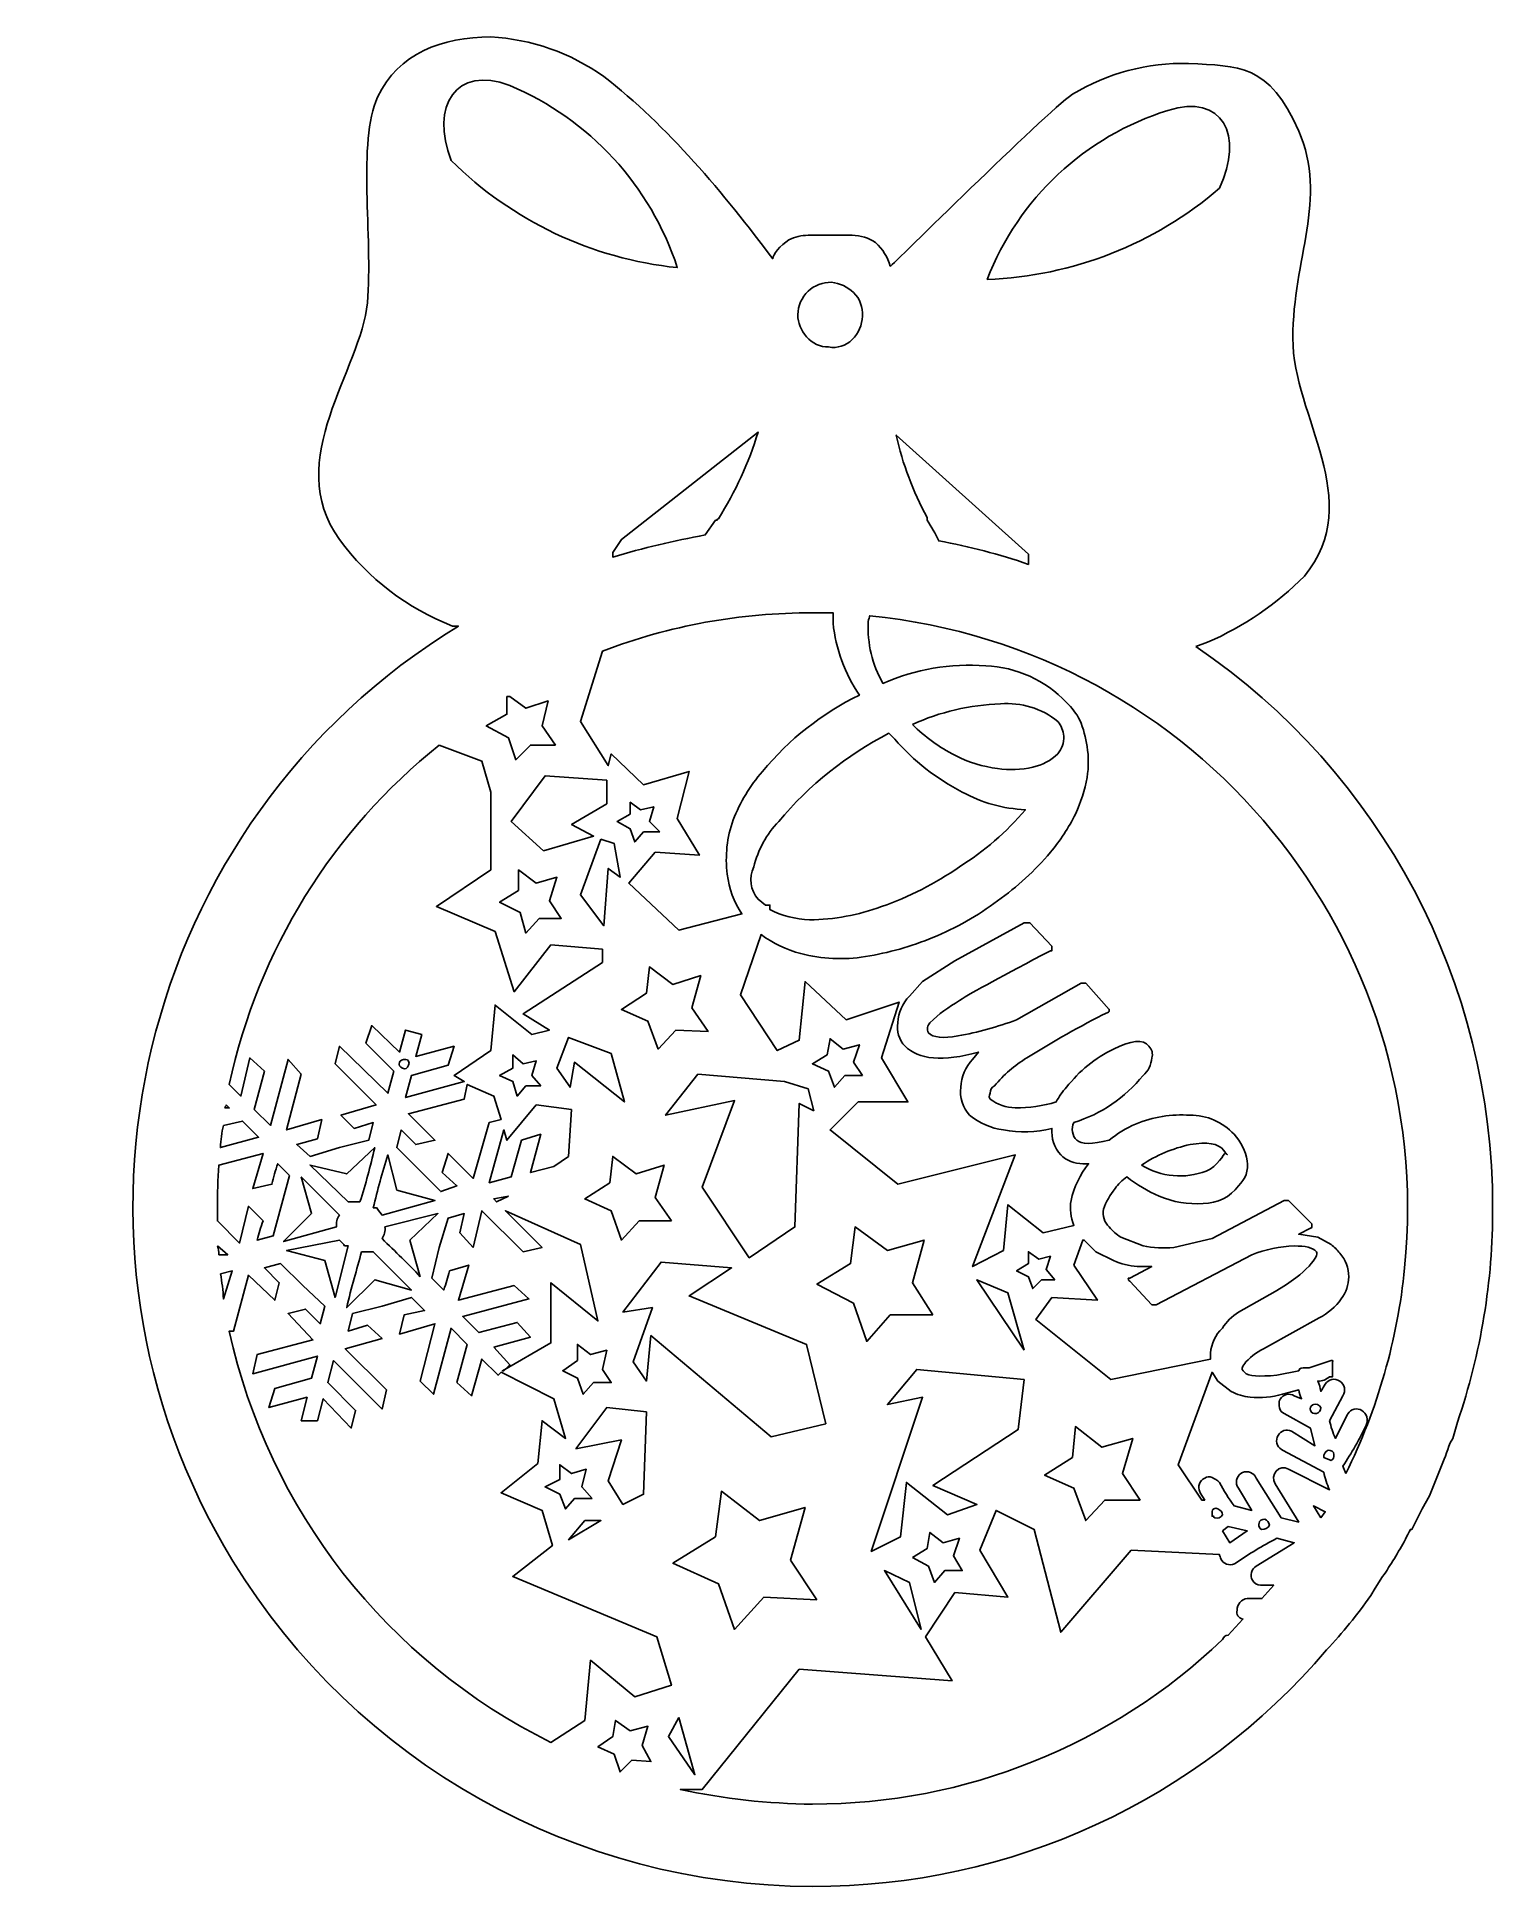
# Model space of a CAD drawing. Extents: x -6 to 93, y 0 to 126.
import ezdxf

# ---------------------------------------------------------------- set-up
doc = ezdxf.new("R2010")
doc.units = 0
doc.header["$MEASUREMENT"] = 0
doc.layers.add('LAYER_1', color=7, linetype='CONTINUOUS')

msp = doc.modelspace()

# ---------------------------------------------------------------- linework, layer by layer
at = {"layer": 'LAYER_1', "color": 178}
for points in [[(28.9, 77.9), (27.2, 77.9), (26.2, 76.9), (25.7, 78.4), (24.2, 79.2), (25.6, 80), (25.6, 81.2), (25.8, 81.2), (26.9, 80.4), (28.4, 80.9), (28, 79.2), (28.9, 77.9)], [(28.1, 70.7), (25.9, 72.7), (28.2, 75.8), (32.4, 75.5), (32.4, 73.9), (30, 72.5), (31.5, 71.7), (28.1, 70.7)], [(36, 72), (34.9, 72), (34.3, 71.3), (34, 72.2), (33.1, 72.7), (34, 73.2), (34, 74), (34.7, 73.5), (35.6, 73.7), (35.3, 72.7), (36, 72)], [(32, 71.5), (32.9, 71.2), (33.3, 68.9), (32.5, 69.5), (32.2, 65.6), (30.6, 67.7), (32, 71.5)], [(26.4, 68), (26.4, 69.4), (27.6, 68.5), (29, 68.9), (28.5, 67.3), (29.3, 66.1), (27.8, 66.1), (26.9, 65.1), (26.5, 66.5), (25.1, 67.2), (26.4, 68)], [(37.1, 58.5), (35.9, 57.2), (35.2, 59.1), (33.4, 59.9), (35.1, 61), (35.3, 62.8), (36.9, 61.6), (38.8, 62.2), (38.2, 60), (39.3, 58.4), (37.1, 58.5)], [(32.7, 56.9), (33.6, 53.6), (30.2, 56.3), (30.2, 56.3), (29.9, 54.6), (29, 55.9), (29.8, 58), (32.7, 56.9)], [(27.9, 54.7), (26.9, 54.7), (26.3, 54), (26, 55), (25.1, 55.4), (26, 55.9), (26, 56.8), (26.7, 56.2), (27.6, 56.4), (27.3, 55.4), (27.9, 54.7)], [(49.8, 55.4), (48.6, 55.4), (47.9, 54.6), (47.5, 55.7), (46.4, 56.2), (47.4, 56.8), (47.6, 57.9), (48.5, 57.2), (49.6, 57.5), (49.2, 56.3), (49.8, 55.4)], [(46.5, 53), (45.5, 53.5), (45.2, 45.1), (42.1, 43), (38.9, 47.8), (41.1, 53.7), (36.4, 52.7), (38.6, 55.5), (44.5, 55), (46.1, 54.5), (46.5, 53)], [(18.4, 51.7), (19.4, 50.7), (20.7, 51), (18.9, 52.8), (22.7, 53.8), (22.9, 54.8), (24.7, 54), (25.2, 52.4), (24.4, 52.2), (23.3, 48.4), (21.6, 50.1), (21.2, 48.8), (22.2, 47.9), (21.1, 47.5), (19.6, 49), (18.1, 50.5), (18.4, 51.7)], [(30, 53.1), (29.8, 49.9), (28.8, 49.2), (27.2, 48.8), (27.9, 51.4), (26.6, 51), (25.9, 48.5), (24.4, 48.1), (25.4, 51.7), (25.6, 51), (27.6, 53.4), (30, 53.1)], [(36.8, 45.5), (34.6, 45.5), (33.4, 44.2), (32.7, 46.2), (30.9, 47), (32.6, 48.1), (32.8, 49.9), (34.4, 48.7), (36.3, 49.3), (35.7, 47.1), (36.8, 45.5)], [(25.7, 47.2), (24.9, 46.8), (24.7, 47), (25.7, 47.2)], [(54.6, 39.1), (51.7, 39.1), (50.1, 37.3), (49.2, 39.9), (46.7, 41.2), (49, 42.6), (49.3, 45.1), (51.5, 43.5), (54, 44.2), (53.2, 41.3), (54.6, 39.1)], [(62.9, 41.5), (62, 41.5), (61.4, 40.9), (61.1, 41.7), (60.3, 42.1), (61.1, 42.6), (61.1, 43.4), (61.8, 42.9), (62.6, 43.1), (62.3, 42.2), (62.9, 41.5)], [(43.6, 30.8), (35.4, 37.7), (35.1, 34.6), (34.2, 35.9), (35.5, 39.6), (33.5, 39.3), (36.1, 42.7), (40.9, 42.3), (38, 40.4), (46, 37.1), (47.3, 31.7), (43.6, 30.8)], [(60.8, 36.7), (57.6, 41.5), (59.7, 40.6), (60.8, 36.7)], [(30.4, 36), (30.4, 37.1), (31.3, 36.4), (32.4, 36.7), (32.1, 35.4), (32.7, 34.5), (31.5, 34.5), (30.8, 33.7), (30.4, 34.8), (29.4, 35.3), (30.4, 36)], [(60.8, 34.7), (60.4, 31.3), (54.6, 27.5), (57.6, 26.2), (55.6, 25.5), (52.8, 27.7), (52.4, 24), (50.4, 23), (53.9, 33.5), (51.5, 33), (53.5, 35.4), (60.8, 34.7)], [(30.3, 30), (32.4, 32.8), (35.1, 32.5), (34.9, 26.9), (33.5, 26.2), (32.5, 27.8), (33.4, 30.6), (30.3, 30)], [(68.7, 26.5), (66.3, 26.5), (65, 25.1), (64.2, 27.3), (62.2, 28.2), (64.1, 29.4), (64.3, 31.5), (66.1, 30.1), (68.2, 30.7), (67.5, 28.3), (68.7, 26.5)], [(31.4, 26.6), (30.2, 26.6), (29.6, 25.9), (29.2, 26.9), (28.2, 27.4), (29.2, 27.9), (29.2, 28.9), (30, 28.3), (31, 28.6), (30.7, 27.4), (31.4, 26.6)], [(46.7, 19.7), (43.1, 19.9), (41.1, 17.7), (40, 20.8), (36.9, 22.2), (39.8, 24), (40.2, 27.1), (42.8, 25.1), (45.9, 26), (44.9, 22.4), (46.7, 19.7)], [(81, 25.3), (80.5, 26.1), (81.3, 25.7), (81, 25.3)], [(30.9, 25.1), (32, 25.1), (29.8, 23.8), (30.9, 25.1)], [(53.2, 22.6), (54.2, 23.2), (54.4, 24.3), (55.3, 23.6), (56.4, 23.9), (56, 22.7), (56.6, 21.7), (55.4, 21.7), (54.7, 20.9), (54.3, 22), (53.2, 22.6)], [(74.3, 24.4), (74.7, 24.7), (76, 24.4), (74.8, 23.6), (74.3, 24.4)], [(53.8, 17.7), (51.3, 21.7), (53, 20.9), (53.8, 17.7)], [(34.1, 8.8), (33.3, 8), (33.3, 8), (32.9, 9.2), (31.8, 9.7), (32.8, 10.4), (33, 11.5), (34, 10.8), (35.2, 11.1), (34.8, 9.8), (35.4, 8.7), (34.1, 8.8)], [(37.3, 11.7), (38.4, 7.8), (36.6, 10.4), (37.3, 11.7)]]:
    msp.add_lwpolyline(points, dxfattribs=at)
for points, knots in [([(72.5, 84.6), (72.5, 84.6), (73.3, 84.9), (73.3, 84.9), (73.3, 84.9), (73.3, 84.9), (73.3, 84.9), (75.76, 85.97), (78, 87.5), (79.9, 89.4), (84.1, 94.6), (79.1, 100.2), (79.1, 105.6), (79.1, 111), (81.5, 115.1), (79.5, 119.7), (77.5, 124.3), (75.4, 124.1), (72, 124.3), (69.22, 124.37), (66.48, 123.64), (64.1, 122.2), (62.1, 120.8), (51.8, 110.5), (51.7, 110.5), (51.52, 111.12), (51.18, 111.67), (50.7, 112.1), (50.23, 112.42), (49.67, 112.59), (49.1, 112.6), (49.1, 112.6), (46.1, 112.6), (46.1, 112.6), (45.65, 112.6), (45.21, 112.49), (44.8, 112.3), (44.2, 111.9), (43.7, 111.3), (43.7, 111), (40.4, 115.4), (36.5, 120.1), (32.2, 123.4), (29.94, 125.02), (27.27, 125.96), (24.5, 126.1), (21.2, 126.1), (18.2, 125), (16.8, 122), (15.4, 119), (16.5, 112.5), (16.1, 108), (15.7, 103.5), (10.3, 97.3), (14.2, 91.9), (16.15, 89.24), (18.82, 87.19), (21.9, 86), (21.9, 86), (22.3, 86), (22.3, 86), (0.48, 72.66), (-6.39, 44.16), (6.95, 22.35), (15.36, 8.61), (30.29, 0.22), (46.4, 0.2), (59.87, 0.16), (72.67, 6.05), (81.4, 16.3), (82.48, 17.46), (83.49, 18.7), (84.4, 20), (84.4, 20), (84.7, 20.5), (84.7, 20.5), (84.7, 20.5), (84.7, 20.5), (84.7, 20.5), (84.7, 20.5), (85.2, 21.3), (85.2, 21.3), (85.37, 21.48), (85.5, 21.68), (85.6, 21.9), (86.16, 22.73), (86.66, 23.6), (87.1, 24.5), (87.1, 24.5), (87.2, 24.5), (87.2, 24.5), (87.2, 24.5), (87.9, 25.9), (87.9, 25.9), (87.9, 25.9), (88.4, 26.8), (88.4, 26.8), (88.9, 28), (89.4, 29.2), (89.8, 30.4), (89.8, 30.4), (90, 30.7), (90, 30.7), (90, 30.7), (90.3, 31.8), (90.3, 31.8), (91.91, 36.5), (92.72, 41.43), (92.7, 46.4), (92.72, 61.7), (85.15, 76.01), (72.5, 84.6)], [0, 0, 0, 0, 1, 1, 1, 2, 2, 2, 3, 3, 3, 4, 4, 4, 5, 5, 5, 6, 6, 6, 7, 7, 7, 8, 8, 8, 9, 9, 9, 10, 10, 10, 11, 11, 11, 12, 12, 12, 13, 13, 13, 14, 14, 14, 15, 15, 15, 16, 16, 16, 17, 17, 17, 18, 18, 18, 19, 19, 19, 20, 20, 20, 21, 21, 21, 22, 22, 22, 23, 23, 23, 24, 24, 24, 25, 25, 25, 26, 26, 26, 27, 27, 27, 28, 28, 28, 29, 29, 29, 30, 30, 30, 31, 31, 31, 32, 32, 32, 33, 33, 33, 34, 34, 34, 35, 35, 35, 36, 36, 36, 37, 37, 37, 37]), ([(21.8, 117.7), (20.4, 121.4), (22.1, 124.2), (25.8, 122.8), (31.22, 120.51), (35.38, 115.99), (37.2, 110.4), (31.38, 111), (25.95, 113.58), (21.8, 117.7)], [0, 0, 0, 0, 1, 1, 1, 2, 2, 2, 3, 3, 3, 3]), ([(70.6, 121.1), (74.3, 122.3), (75.8, 119.4), (74.1, 115.8), (69.69, 112), (64.12, 109.81), (58.3, 109.6), (60.42, 115.11), (64.96, 119.35), (70.6, 121.1)], [0, 0, 0, 0, 1, 1, 1, 2, 2, 2, 3, 3, 3, 3]), ([(46.1, 108.8), (46.54, 109.2), (47.11, 109.41), (47.7, 109.4), (48.26, 109.34), (48.79, 109.09), (49.2, 108.7), (49.63, 108.28), (49.85, 107.7), (49.8, 107.1), (49.78, 106.5), (49.53, 105.93), (49.1, 105.5), (48.68, 105.08), (48.08, 104.89), (47.5, 105), (46.92, 104.99), (46.37, 105.25), (46, 105.7), (45.62, 106.11), (45.4, 106.64), (45.4, 107.2), (45.42, 107.8), (45.67, 108.37), (46.1, 108.8)], [0, 0, 0, 0, 1, 1, 1, 2, 2, 2, 3, 3, 3, 4, 4, 4, 5, 5, 5, 6, 6, 6, 7, 7, 7, 8, 8, 8, 8]), ([(40, 93.3), (40, 93.3), (40, 93.3), (40, 93.3), (39.94, 93.3), (39.9, 93.26), (39.9, 93.2), (39.9, 93.2), (39.8, 93.2), (39.8, 93.2), (39.8, 93.2), (39.1, 92.2), (39.1, 92.2), (36.98, 91.81), (34.87, 91.31), (32.8, 90.7), (32.8, 90.7), (32.8, 91), (32.8, 91), (32.8, 91), (33.4, 91.9), (33.4, 91.9), (33.4, 91.9), (42.7, 99.2), (42.7, 99.2), (42.07, 97.12), (41.16, 95.14), (40, 93.3)], [0, 0, 0, 0, 1, 1, 1, 2, 2, 2, 3, 3, 3, 4, 4, 4, 5, 5, 5, 6, 6, 6, 7, 7, 7, 8, 8, 8, 9, 9, 9, 9]), ([(61.1, 90.9), (61.1, 90.9), (61.1, 90.2), (61.1, 90.2), (59.11, 90.89), (57.07, 91.42), (55, 91.8), (54.77, 92.29), (54.5, 92.76), (54.2, 93.2), (54.2, 93.2), (54.2, 93.4), (54.2, 93.4), (53.24, 95.16), (52.53, 97.04), (52.1, 99), (52.1, 99), (61.1, 90.9), (61.1, 90.9)], [0, 0, 0, 0, 1, 1, 1, 2, 2, 2, 3, 3, 3, 4, 4, 4, 5, 5, 5, 6, 6, 6, 6]), ([(46.4, 86.9), (46.4, 86.9), (47.8, 86.9), (47.8, 86.9), (47.8, 86.9), (47.8, 86.2), (47.8, 86.2), (47.99, 84.44), (48.61, 82.76), (49.6, 81.3), (47.05, 80.06), (44.8, 78.29), (43, 76.1), (42.15, 75.12), (41.47, 74.01), (41, 72.8), (40.58, 71.62), (40.44, 70.35), (40.6, 69.1), (40.72, 68.13), (41.06, 67.21), (41.6, 66.4), (41.6, 66.4), (37.3, 65.3), (37.3, 65.3), (37.3, 65.3), (33.9, 68.5), (33.9, 68.5), (33.9, 68.5), (35.7, 70.6), (35.7, 70.6), (35.7, 70.6), (38.7, 70.4), (38.7, 70.4), (38.7, 70.4), (37.2, 72.9), (37.2, 72.9), (37.2, 72.9), (38, 76.1), (38, 76.1), (38, 76.1), (34.9, 75.2), (34.9, 75.2), (34.9, 75.2), (32.7, 77.3), (32.7, 77.3), (32.7, 77.3), (32.5, 76.5), (32.5, 76.5), (32.5, 76.5), (30.6, 79.5), (30.6, 79.5), (30.6, 79.5), (32.1, 84.3), (32.1, 84.3), (36.67, 86.03), (41.51, 86.92), (46.4, 86.9)], [0, 0, 0, 0, 1, 1, 1, 2, 2, 2, 3, 3, 3, 4, 4, 4, 5, 5, 5, 6, 6, 6, 7, 7, 7, 8, 8, 8, 9, 9, 9, 10, 10, 10, 11, 11, 11, 12, 12, 12, 13, 13, 13, 14, 14, 14, 15, 15, 15, 16, 16, 16, 17, 17, 17, 18, 18, 18, 19, 19, 19, 19]), ([(82.7, 28.3), (82.7, 28.3), (82.5, 28.8), (82.5, 28.8), (83.09, 29.7), (83.63, 30.63), (84.1, 31.6), (84.26, 31.96), (84.13, 32.39), (83.8, 32.6), (83.47, 32.8), (83.04, 32.7), (82.84, 32.37), (82.82, 32.35), (82.81, 32.32), (82.8, 32.3), (82.8, 32.3), (82, 30.7), (82, 30.7), (81.82, 31.08), (81.69, 31.49), (81.6, 31.9), (81.6, 31.9), (82.5, 33.6), (82.5, 33.6), (82.72, 33.93), (82.63, 34.38), (82.3, 34.6), (81.97, 34.82), (81.52, 34.73), (81.3, 34.4), (81.3, 34.4), (81.3, 34.4), (81.3, 34.4), (81.3, 34.4), (81, 33.9), (81, 33.9), (80.97, 34.14), (80.9, 34.38), (80.8, 34.6), (81.1, 34.59), (81.38, 34.7), (81.6, 34.9), (81.6, 34.9), (81.8, 34.9), (81.8, 34.9), (81.8, 34.9), (81.8, 35.9), (81.8, 35.9), (81.9, 36), (81.8, 36), (81.7, 36), (81.7, 36), (80.2, 35.5), (80.2, 35.5), (80.2, 35.5), (79.8, 35.5), (79.8, 35.5), (79.6, 35.5), (79.5, 35.4), (79.5, 35.3), (79.5, 35.3), (78, 35), (78, 35), (76.8, 34.9), (76.1, 34.9), (75.8, 35.2), (75.5, 35.5), (75.7, 35.6), (75.9, 35.9), (76.3, 36.32), (76.77, 36.66), (77.3, 36.9), (77.3, 36.9), (80.9, 38.9), (80.9, 38.9), (81.49, 39.21), (82.01, 39.66), (82.4, 40.2), (82.72, 40.63), (82.9, 41.16), (82.9, 41.7), (82.91, 42.29), (82.7, 42.86), (82.3, 43.3), (82.13, 43.52), (81.92, 43.73), (81.7, 43.9), (81.7, 43.9), (80.8, 44.4), (80.8, 44.4), (80.8, 44.4), (79.5, 44.6), (79.5, 44.6), (79.5, 44.6), (80.3, 45), (80.3, 45), (80.36, 45), (80.4, 45.04), (80.4, 45.1), (80.4, 45.1), (80.4, 45.3), (80.4, 45.3), (80.4, 45.3), (78.8, 46.9), (78.8, 46.9), (78.8, 46.9), (78.5, 46.9), (78.5, 46.9), (78.5, 46.9), (73.6, 44.3), (73.6, 44.3), (73.6, 44.3), (71, 43.7), (71, 43.7), (70.3, 43.63), (69.59, 43.66), (68.9, 43.8), (68.9, 43.8), (67.4, 44.4), (67.4, 44.4), (67.09, 44.58), (66.82, 44.82), (66.6, 45.1), (66.27, 45.4), (66.12, 45.86), (66.2, 46.3), (66.39, 46.81), (66.66, 47.28), (67, 47.7), (67.21, 48.01), (67.49, 48.29), (67.8, 48.5), (68.47, 47.97), (69.21, 47.53), (70, 47.2), (70.94, 46.78), (71.97, 46.61), (73, 46.7), (73.95, 46.68), (74.84, 47.13), (75.4, 47.9), (75.87, 48.33), (76.1, 48.97), (76, 49.6), (75.87, 50.27), (75.56, 50.89), (75.1, 51.4), (74.33, 52.24), (73.24, 52.71), (72.1, 52.7), (70.84, 52.79), (69.57, 52.58), (68.4, 52.1), (67.75, 51.82), (67.15, 51.45), (66.6, 51), (65.4, 50.7), (64.7, 50.7), (64.4, 51), (64.07, 51.31), (63.99, 51.8), (64.2, 52.2), (66.05, 52.78), (67.68, 53.9), (68.9, 55.4), (69.26, 55.7), (69.47, 56.13), (69.5, 56.6), (69.59, 56.88), (69.51, 57.19), (69.3, 57.4), (68.9, 57.9), (68.1, 57.8), (66.9, 57.2), (65.64, 56.6), (64.55, 55.71), (63.7, 54.6), (63.41, 54.31), (63.17, 53.97), (63, 53.6), (62.09, 53.33), (61.15, 53.19), (60.2, 53.2), (59.59, 53.22), (58.99, 53.43), (58.5, 53.8), (58.4, 53.9), (58.4, 54), (58.5, 54.2), (58.48, 54.41), (58.6, 54.61), (58.8, 54.7), (59.41, 55.46), (60.16, 56.1), (61, 56.6), (62.78, 57.73), (64.62, 58.76), (66.5, 59.7), (66.6, 59.7), (66.6, 59.8), (66.6, 59.9), (66.6, 59.9), (66.6, 59.9), (66.6, 59.9), (66.6, 59.9), (65, 61.7), (65, 61.7), (65, 61.7), (64.7, 61.7), (64.7, 61.7), (64.7, 61.7), (60.3, 59.2), (60.3, 59.2), (59, 58.71), (57.66, 58.34), (56.3, 58.1), (55.3, 57.9), (54.6, 58), (54.3, 58.3), (54.18, 58.53), (54.22, 58.81), (54.4, 59), (55, 59.58), (55.67, 60.08), (56.4, 60.5), (57.3, 61.1), (59.4, 62.2), (62.6, 63.9), (62.6, 63.9), (62.7, 63.9), (62.7, 63.9), (62.7, 63.9), (62.7, 64.2), (62.7, 64.2), (62.7, 64.2), (61.2, 65.8), (61.2, 65.8), (61.2, 65.8), (60.8, 65.8), (60.8, 65.8), (60.8, 65.8), (56.1, 63.2), (56.1, 63.2), (56.1, 63.2), (53.9, 61.8), (53.9, 61.8), (53.9, 61.8), (53, 60.8), (53, 60.8), (52.52, 60.32), (52.23, 59.68), (52.2, 59), (52.11, 58.42), (52.29, 57.83), (52.7, 57.4), (53.6, 56.5), (55.3, 56.3), (57.7, 57), (57.7, 57), (57.3, 56.5), (57.3, 56.5), (56.81, 55.99), (56.52, 55.31), (56.5, 54.6), (56.4, 53.91), (56.62, 53.21), (57.1, 52.7), (57.76, 52.16), (58.55, 51.81), (59.4, 51.7), (60.49, 51.48), (61.62, 51.52), (62.7, 51.8), (62.64, 51.14), (62.86, 50.49), (63.3, 50), (63.69, 49.6), (64.24, 49.38), (64.8, 49.4), (64.8, 49.4), (65.2, 49.4), (65.2, 49.4), (64.61, 48.67), (64.2, 47.81), (64, 46.9), (63.91, 46.33), (63.98, 45.74), (64.2, 45.2), (64.2, 45.2), (62.1, 44.7), (62.1, 44.7), (62.1, 44.7), (59.7, 46.6), (59.7, 46.6), (59.7, 46.6), (59.4, 43.5), (59.4, 43.5), (59.4, 43.5), (57.3, 42.4), (57.3, 42.4), (57.3, 42.4), (60.2, 50), (60.2, 50), (60.2, 50), (52.2, 48), (52.2, 48), (52.2, 48), (47.6, 51.7), (47.6, 51.7), (47.6, 51.7), (49.5, 53.6), (49.5, 53.6), (49.5, 53.6), (52.9, 53.6), (52.9, 53.6), (52.9, 53.6), (51.1, 56.6), (51.1, 56.6), (51.1, 56.6), (52.3, 60.4), (52.3, 60.4), (52.3, 60.4), (48.7, 59.2), (48.7, 59.2), (48.7, 59.2), (45.9, 61.8), (45.9, 61.8), (45.9, 61.8), (45.5, 57.8), (45.5, 57.8), (45.5, 57.8), (44, 57.1), (44, 57.1), (44, 57.1), (41.5, 60.9), (41.5, 60.9), (41.5, 60.9), (42.9, 65), (42.9, 65), (43.71, 64.41), (44.63, 63.97), (45.6, 63.7), (47.04, 63.33), (48.54, 63.26), (50, 63.5), (51.58, 63.75), (53.12, 64.18), (54.6, 64.8), (56.17, 65.44), (57.65, 66.28), (59, 67.3), (60.34, 68.24), (61.55, 69.35), (62.6, 70.6), (63.27, 71.39), (63.84, 72.27), (64.3, 73.2), (64.67, 74), (64.94, 74.84), (65.1, 75.7), (65.2, 76.4), (65.2, 77.1), (65.1, 77.8), (65.01, 78.42), (64.84, 79.02), (64.6, 79.6), (64.36, 80.04), (64.05, 80.44), (63.7, 80.8), (62.26, 82.31), (60.29, 83.21), (58.2, 83.3), (55.8, 83.47), (53.4, 83.06), (51.2, 82.1), (50.47, 83.37), (50.12, 84.83), (50.2, 86.3), (50.2, 86.5), (50.3, 86.6), (50.3, 86.7), (72.61, 84.49), (88.92, 64.62), (86.71, 42.3), (86.23, 37.43), (84.87, 32.69), (82.7, 28.3)], [0, 0, 0, 0, 1, 1, 1, 2, 2, 2, 3, 3, 3, 4, 4, 4, 5, 5, 5, 6, 6, 6, 7, 7, 7, 8, 8, 8, 9, 9, 9, 10, 10, 10, 11, 11, 11, 12, 12, 12, 13, 13, 13, 14, 14, 14, 15, 15, 15, 16, 16, 16, 17, 17, 17, 18, 18, 18, 19, 19, 19, 20, 20, 20, 21, 21, 21, 22, 22, 22, 23, 23, 23, 24, 24, 24, 25, 25, 25, 26, 26, 26, 27, 27, 27, 28, 28, 28, 29, 29, 29, 30, 30, 30, 31, 31, 31, 32, 32, 32, 33, 33, 33, 34, 34, 34, 35, 35, 35, 36, 36, 36, 37, 37, 37, 38, 38, 38, 39, 39, 39, 40, 40, 40, 41, 41, 41, 42, 42, 42, 43, 43, 43, 44, 44, 44, 45, 45, 45, 46, 46, 46, 47, 47, 47, 48, 48, 48, 49, 49, 49, 50, 50, 50, 51, 51, 51, 52, 52, 52, 53, 53, 53, 54, 54, 54, 55, 55, 55, 56, 56, 56, 57, 57, 57, 58, 58, 58, 59, 59, 59, 60, 60, 60, 61, 61, 61, 62, 62, 62, 63, 63, 63, 64, 64, 64, 65, 65, 65, 66, 66, 66, 67, 67, 67, 68, 68, 68, 69, 69, 69, 70, 70, 70, 71, 71, 71, 72, 72, 72, 73, 73, 73, 74, 74, 74, 75, 75, 75, 76, 76, 76, 77, 77, 77, 78, 78, 78, 79, 79, 79, 80, 80, 80, 81, 81, 81, 82, 82, 82, 83, 83, 83, 84, 84, 84, 85, 85, 85, 86, 86, 86, 87, 87, 87, 88, 88, 88, 89, 89, 89, 90, 90, 90, 91, 91, 91, 92, 92, 92, 93, 93, 93, 94, 94, 94, 95, 95, 95, 96, 96, 96, 97, 97, 97, 98, 98, 98, 99, 99, 99, 100, 100, 100, 101, 101, 101, 102, 102, 102, 103, 103, 103, 104, 104, 104, 105, 105, 105, 106, 106, 106, 107, 107, 107, 108, 108, 108, 109, 109, 109, 110, 110, 110, 111, 111, 111, 112, 112, 112, 113, 113, 113, 114, 114, 114, 115, 115, 115, 116, 116, 116, 117, 117, 117, 118, 118, 118, 119, 119, 119, 120, 120, 120, 121, 121, 121, 122, 122, 122, 123, 123, 123, 124, 124, 124, 125, 125, 125, 126, 126, 126, 127, 127, 127, 128, 128, 128, 129, 129, 129, 129]), ([(53.2, 79.3), (55.09, 80.16), (57.13, 80.63), (59.2, 80.7), (60.61, 80.83), (62.01, 80.39), (63.1, 79.5), (63.33, 79.22), (63.47, 78.87), (63.5, 78.5), (63.53, 78.06), (63.38, 77.63), (63.1, 77.3), (62.63, 76.84), (62.04, 76.53), (61.4, 76.4), (60.61, 76.21), (59.8, 76.18), (59, 76.3), (57.99, 76.43), (57.01, 76.73), (56.1, 77.2), (55.03, 77.75), (54.06, 78.46), (53.2, 79.3)], [0, 0, 0, 0, 1, 1, 1, 2, 2, 2, 3, 3, 3, 4, 4, 4, 5, 5, 5, 6, 6, 6, 7, 7, 7, 8, 8, 8, 8]), ([(56.6, 74.7), (57.92, 73.97), (59.39, 73.56), (60.9, 73.5), (59.61, 71.97), (58.09, 70.66), (56.4, 69.6), (54.76, 68.47), (52.98, 67.56), (51.1, 66.9), (49.53, 66.32), (47.87, 66.02), (46.2, 66), (45.26, 66.04), (44.34, 66.28), (43.5, 66.7), (43.5, 66.7), (43.5, 67), (43.5, 67), (43.5, 67), (43.2, 67), (43.2, 67), (43.2, 67), (42.7, 67.4), (42.7, 67.4), (42.16, 68.01), (42.05, 68.87), (42.4, 69.6), (42.69, 70.76), (43.27, 71.83), (44.1, 72.7), (46.18, 75.18), (48.73, 77.22), (51.6, 78.7), (51.6, 78.7), (52, 78.3), (52, 78.3), (53.29, 76.82), (54.85, 75.6), (56.6, 74.7)], [0, 0, 0, 0, 1, 1, 1, 2, 2, 2, 3, 3, 3, 4, 4, 4, 5, 5, 5, 6, 6, 6, 7, 7, 7, 8, 8, 8, 9, 9, 9, 10, 10, 10, 11, 11, 11, 12, 12, 12, 13, 13, 13, 13]), ([(21, 77.9), (21, 77.9), (23.9, 76.8), (23.9, 76.8), (23.9, 76.8), (24.5, 74.7), (24.5, 74.7), (24.5, 74.7), (24.5, 69.4), (24.5, 69.4), (24.5, 69.4), (20.8, 66.9), (20.8, 66.9), (20.8, 66.9), (24.8, 65.2), (24.8, 65.2), (24.8, 65.2), (26.1, 61.1), (26.1, 61.1), (26.1, 61.1), (28.6, 64.3), (28.6, 64.3), (28.6, 64.3), (32.1, 64), (32.1, 64), (32.1, 64), (32.1, 63.1), (32.1, 63.1), (32.1, 63.1), (26.7, 59.6), (26.7, 59.6), (26.7, 59.6), (28.5, 58.5), (28.5, 58.5), (28.5, 58.5), (27.3, 58.2), (27.3, 58.2), (27.3, 58.2), (24.8, 60.2), (24.8, 60.2), (24.8, 60.2), (24.5, 57.1), (24.5, 57.1), (24.5, 57.1), (22, 55.4), (22, 55.4), (22, 55.4), (22.7, 55), (22.7, 55), (22.7, 55), (18.7, 53.9), (18.7, 53.9), (18.7, 53.9), (19.1, 55.4), (19.1, 55.4), (19.1, 55.4), (21.6, 56.1), (21.6, 56.1), (21.6, 56.1), (22, 57.4), (22, 57.4), (22, 57.4), (19.4, 56.7), (19.4, 56.7), (19.4, 56.7), (19.8, 58.2), (19.8, 58.2), (19.8, 58.2), (18.7, 58.5), (18.7, 58.5), (18.7, 58.5), (18.3, 57), (18.3, 57), (18.3, 57), (16.4, 58.8), (16.4, 58.8), (16.4, 58.8), (16, 57.6), (16, 57.6), (16, 57.6), (17.9, 55.7), (17.9, 55.7), (17.9, 55.7), (17.5, 54.2), (17.5, 54.2), (17.5, 54.2), (14.2, 57.4), (14.2, 57.4), (14.2, 57.4), (13.9, 56.2), (13.9, 56.2), (13.9, 56.2), (16.7, 53.4), (16.7, 53.4), (16.7, 53.4), (14.3, 52.7), (14.3, 52.7), (14.3, 52.7), (15.2, 51.8), (15.2, 51.8), (15.2, 51.8), (16.5, 52.2), (16.5, 52.2), (16.5, 52.2), (16.2, 51), (16.2, 51), (16.2, 51), (14.2, 50.5), (14.2, 50.5), (14.2, 50.5), (12.2, 49.9), (12.2, 49.9), (12.2, 49.9), (11.3, 50.7), (11.3, 50.7), (11.3, 50.7), (12.7, 51.1), (12.7, 51.1), (12.7, 51.1), (13, 52.4), (13, 52.4), (13, 52.4), (10.6, 51.7), (10.6, 51.7), (10.6, 51.7), (11.6, 55.5), (11.6, 55.5), (11.6, 55.5), (10.7, 56.5), (10.7, 56.5), (10.7, 56.5), (9.5, 52), (9.5, 52), (9.5, 52), (8.4, 53.1), (8.4, 53.1), (8.4, 53.1), (9.1, 55.7), (9.1, 55.7), (9.1, 55.7), (8.1, 56.6), (8.1, 56.6), (8.1, 56.6), (7.5, 54), (7.5, 54), (7.5, 54), (6.7, 54.8), (6.7, 54.8), (8.66, 63.92), (13.72, 72.08), (21, 77.9)], [0, 0, 0, 0, 1, 1, 1, 2, 2, 2, 3, 3, 3, 4, 4, 4, 5, 5, 5, 6, 6, 6, 7, 7, 7, 8, 8, 8, 9, 9, 9, 10, 10, 10, 11, 11, 11, 12, 12, 12, 13, 13, 13, 14, 14, 14, 15, 15, 15, 16, 16, 16, 17, 17, 17, 18, 18, 18, 19, 19, 19, 20, 20, 20, 21, 21, 21, 22, 22, 22, 23, 23, 23, 24, 24, 24, 25, 25, 25, 26, 26, 26, 27, 27, 27, 28, 28, 28, 29, 29, 29, 30, 30, 30, 31, 31, 31, 32, 32, 32, 33, 33, 33, 34, 34, 34, 35, 35, 35, 36, 36, 36, 37, 37, 37, 38, 38, 38, 39, 39, 39, 40, 40, 40, 41, 41, 41, 42, 42, 42, 43, 43, 43, 44, 44, 44, 45, 45, 45, 46, 46, 46, 47, 47, 47, 48, 48, 48, 49, 49, 49, 50, 50, 50, 50]), ([(18.3, 56.3), (18.3, 56.4), (18.5, 56.5), (18.7, 56.5), (18.9, 56.5), (19, 56.3), (18.9, 56.1), (18.8, 55.9), (18.7, 55.8), (18.5, 55.9), (18.3, 56), (18.2, 56.1), (18.3, 56.3)], [0, 0, 0, 0, 1, 1, 1, 2, 2, 2, 3, 3, 3, 4, 4, 4, 4]), ([(6.5, 53.4), (6.5, 53.4), (6.7, 53.2), (6.7, 53.2), (6.7, 53.2), (6.4, 53.2), (6.4, 53.2), (6.4, 53.3), (6.5, 53.3), (6.5, 53.4)], [0, 0, 0, 0, 1, 1, 1, 2, 2, 2, 3, 3, 3, 3]), ([(6.3, 52), (6.3, 52), (7.6, 52.3), (7.6, 52.3), (7.6, 52.3), (8.7, 51.2), (8.7, 51.2), (8.7, 51.2), (6.1, 50.5), (6.1, 50.5), (6.12, 51.01), (6.18, 51.51), (6.3, 52)], [0, 0, 0, 0, 1, 1, 1, 2, 2, 2, 3, 3, 3, 4, 4, 4, 4]), ([(15.6, 46.8), (15.6, 46.8), (14.8, 46.8), (14.8, 46.8), (14.8, 46.8), (12.2, 49.3), (12.2, 49.3), (12.2, 49.3), (14.7, 48.7), (14.7, 48.7), (14.7, 48.7), (16.6, 50.5), (16.6, 50.5), (16.3, 49.2), (16, 48), (15.6, 46.8)], [0, 0, 0, 0, 1, 1, 1, 2, 2, 2, 3, 3, 3, 4, 4, 4, 5, 5, 5, 5]), ([(68.8, 49.3), (69.8, 49.97), (70.92, 50.45), (72.1, 50.7), (73.3, 50.9), (74, 50.8), (74.4, 50.3), (74.8, 49.8), (74.6, 50.1), (74.5, 50.1), (74.4, 50.1), (74, 49.2), (73.2, 48.9), (71.75, 48.34), (70.13, 48.49), (68.8, 49.3)], [0, 0, 0, 0, 1, 1, 1, 2, 2, 2, 3, 3, 3, 4, 4, 4, 5, 5, 5, 5]), ([(5.9, 46.4), (5.88, 47.37), (5.92, 48.34), (6, 49.3), (6, 49.3), (9, 50.1), (9, 50.1), (9, 50.1), (8.3, 47.7), (8.3, 47.7), (8.3, 47.7), (9.6, 48), (9.6, 48), (9.7, 48.47), (9.84, 48.94), (10, 49.4), (10, 49.4), (10.8, 48.6), (10.8, 48.6), (10.8, 48.6), (9.7, 44.5), (9.7, 44.5), (9.7, 44.5), (8.6, 44.2), (8.6, 44.2), (8.71, 44.64), (8.84, 45.08), (9, 45.5), (9, 45.5), (8, 46.5), (8, 46.5), (8, 46.5), (7.4, 44), (7.4, 44), (7.4, 44), (5.9, 45.5), (5.9, 45.5), (5.9, 45.5), (5.9, 46.4), (5.9, 46.4)], [0, 0, 0, 0, 1, 1, 1, 2, 2, 2, 3, 3, 3, 4, 4, 4, 5, 5, 5, 6, 6, 6, 7, 7, 7, 8, 8, 8, 9, 9, 9, 10, 10, 10, 11, 11, 11, 12, 12, 12, 13, 13, 13, 13]), ([(18.1, 47.6), (18.1, 47.6), (20.7, 46.9), (20.7, 46.9), (20.7, 46.9), (17.1, 45.9), (17.1, 45.9), (17.1, 45.9), (16.8, 46.3), (16.8, 46.3), (16.8, 46.36), (16.76, 46.4), (16.7, 46.4), (16.7, 46.4), (16.5, 46.4), (16.5, 46.4), (16.8, 47.6), (17.1, 48.8), (17.5, 50), (17.5, 50), (18.1, 47.6), (18.1, 47.6)], [0, 0, 0, 0, 1, 1, 1, 2, 2, 2, 3, 3, 3, 4, 4, 4, 5, 5, 5, 6, 6, 6, 7, 7, 7, 7]), ([(11.6, 48.5), (11.6, 48.5), (14.2, 45.9), (14.2, 45.9), (14.03, 45.67), (13.96, 45.38), (14, 45.1), (14, 45.1), (10.4, 44.1), (10.4, 44.1), (10.4, 44.1), (12.3, 46), (12.3, 46), (12.3, 46), (11.6, 48.5), (11.6, 48.5)], [0, 0, 0, 0, 1, 1, 1, 2, 2, 2, 3, 3, 3, 4, 4, 4, 5, 5, 5, 5]), ([(19.7, 41.7), (18.9, 42.6), (18, 43.4), (17.1, 44.3), (17.27, 44.53), (17.34, 44.82), (17.3, 45.1), (17.3, 45.1), (20.9, 46), (20.9, 46), (20.9, 46), (19, 44.2), (19, 44.2), (19, 44.2), (19.7, 41.7), (19.7, 41.7)], [0, 0, 0, 0, 1, 1, 1, 2, 2, 2, 3, 3, 3, 4, 4, 4, 5, 5, 5, 5]), ([(24.7, 36.9), (24.7, 36.9), (27.2, 37.6), (27.2, 37.6), (27.2, 37.6), (26.3, 38.6), (26.3, 38.6), (26.3, 38.6), (23.7, 37.9), (23.7, 37.9), (23.7, 37.9), (22.6, 39), (22.6, 39), (22.6, 39), (27.1, 40.2), (27.1, 40.2), (27.1, 40.2), (26.1, 41.1), (26.1, 41.1), (26.1, 41.1), (22.3, 40.1), (22.3, 40.1), (22.3, 40.1), (23, 42.5), (23, 42.5), (23, 42.5), (21.7, 42.1), (21.7, 42.1), (21.59, 41.66), (21.46, 41.23), (21.3, 40.8), (21.3, 40.8), (20.5, 41.6), (20.5, 41.6), (20.5, 41.6), (21, 43.7), (21, 43.7), (21, 43.7), (21.6, 45.7), (21.6, 45.7), (21.6, 45.7), (22.7, 46), (22.7, 46), (22.7, 46), (22.4, 44.7), (22.4, 44.7), (22.4, 44.7), (23.3, 43.7), (23.3, 43.7), (23.3, 43.7), (23.9, 46.2), (23.9, 46.2), (23.9, 46.2), (26.7, 43.4), (26.7, 43.4), (26.7, 43.4), (28, 43.7), (28, 43.7), (28, 43.7), (25.5, 46.2), (25.5, 46.2), (25.5, 46.2), (30.6, 43.9), (30.6, 43.9), (30.6, 43.9), (31.8, 38.7), (31.8, 38.7), (31.8, 38.7), (28.6, 41.3), (28.6, 41.3), (28.6, 41.3), (28.6, 37.2), (28.6, 37.2), (28.6, 37.2), (25.3, 35.3), (25.3, 35.3), (25.3, 35.3), (25.4, 35.3), (25.4, 35.3), (25.4, 35.3), (25.8, 35.7), (25.8, 35.7), (25.8, 35.7), (24.7, 36.9), (24.7, 36.9)], [0, 0, 0, 0, 1, 1, 1, 2, 2, 2, 3, 3, 3, 4, 4, 4, 5, 5, 5, 6, 6, 6, 7, 7, 7, 8, 8, 8, 9, 9, 9, 10, 10, 10, 11, 11, 11, 12, 12, 12, 13, 13, 13, 14, 14, 14, 15, 15, 15, 16, 16, 16, 17, 17, 17, 18, 18, 18, 19, 19, 19, 20, 20, 20, 21, 21, 21, 22, 22, 22, 23, 23, 23, 24, 24, 24, 25, 25, 25, 26, 26, 26, 27, 27, 27, 28, 28, 28, 28]), ([(14.2, 44.2), (14.2, 44.2), (14.5, 43.9), (14.5, 43.9), (14.5, 43.84), (14.54, 43.8), (14.6, 43.8), (14.6, 43.8), (14.8, 43.8), (14.8, 43.8), (14.8, 43.8), (13.9, 40.3), (13.9, 40.3), (13.9, 40.3), (13.2, 42.8), (13.2, 42.8), (13.2, 42.8), (10.6, 43.5), (10.6, 43.5), (10.6, 43.5), (14.2, 44.2), (14.2, 44.2)], [0, 0, 0, 0, 1, 1, 1, 2, 2, 2, 3, 3, 3, 4, 4, 4, 5, 5, 5, 6, 6, 6, 7, 7, 7, 7]), ([(64.2, 42.5), (64.2, 42.5), (64.8, 44.2), (64.8, 44.2), (64.8, 44.2), (64.9, 44.2), (64.9, 44.2), (64.9, 44.2), (65.7, 43.4), (65.7, 43.4), (65.7, 43.4), (66.9, 42.8), (66.9, 42.8), (67.41, 42.57), (67.95, 42.44), (68.5, 42.4), (68.5, 42.4), (69.5, 42.4), (69.5, 42.4), (69.5, 42.4), (68, 41.6), (68, 41.6), (68, 41.6), (67.9, 41.6), (67.9, 41.6), (67.9, 41.5), (67.9, 41.5), (68, 41.4), (68, 41.4), (69.5, 39.8), (69.5, 39.8), (69.5, 39.8), (69.8, 39.8), (69.8, 39.8), (69.8, 39.8), (76.3, 43.2), (76.3, 43.2), (77.23, 43.56), (78.21, 43.77), (79.2, 43.8), (79.9, 43.8), (80.5, 43.7), (80.7, 43.4), (80.9, 43.1), (80.1, 42), (77.9, 40.7), (77.9, 40.7), (75.4, 39.3), (75.4, 39.3), (74.96, 39.01), (74.59, 38.64), (74.3, 38.2), (73.82, 37.76), (73.54, 37.15), (73.5, 36.5), (73.5, 36.5), (73.5, 36.1), (73.5, 36.1), (73.5, 36.1), (66.7, 34.7), (66.7, 34.7), (66.7, 34.7), (61.6, 38.8), (61.6, 38.8), (61.6, 38.8), (62.7, 40.3), (62.7, 40.3), (62.7, 40.3), (65.8, 40.1), (65.8, 40.1), (65.8, 40.1), (64.2, 42.5), (64.2, 42.5)], [0, 0, 0, 0, 1, 1, 1, 2, 2, 2, 3, 3, 3, 4, 4, 4, 5, 5, 5, 6, 6, 6, 7, 7, 7, 8, 8, 8, 9, 9, 9, 10, 10, 10, 11, 11, 11, 12, 12, 12, 13, 13, 13, 14, 14, 14, 15, 15, 15, 16, 16, 16, 17, 17, 17, 18, 18, 18, 19, 19, 19, 20, 20, 20, 21, 21, 21, 22, 22, 22, 23, 23, 23, 24, 24, 24, 24]), ([(5.9, 43.8), (5.9, 43.8), (6.6, 43.2), (6.6, 43.2), (6.6, 43.2), (6, 43.2), (6, 43.2), (6, 43.4), (5.97, 43.61), (5.9, 43.8)], [0, 0, 0, 0, 1, 1, 1, 2, 2, 2, 3, 3, 3, 3]), ([(15.7, 43.4), (15.7, 43.4), (16.5, 43.4), (16.5, 43.4), (16.5, 43.4), (19.1, 40.8), (19.1, 40.8), (19.1, 40.8), (16.6, 41.5), (16.6, 41.5), (16.6, 41.5), (14.7, 39.6), (14.7, 39.6), (15, 41), (15.4, 42.2), (15.7, 43.4)], [0, 0, 0, 0, 1, 1, 1, 2, 2, 2, 3, 3, 3, 4, 4, 4, 5, 5, 5, 5]), ([(6.1, 41.9), (6.1, 41.9), (6.9, 42.1), (6.9, 42.1), (6.9, 42.1), (6.3, 40.2), (6.3, 40.2), (6.28, 40.77), (6.21, 41.34), (6.1, 41.9)], [0, 0, 0, 0, 1, 1, 1, 2, 2, 2, 3, 3, 3, 3]), ([(30.9, 11.5), (30.9, 11.5), (28.6, 10), (28.6, 10), (17.43, 15.53), (9.38, 25.83), (6.7, 38), (6.7, 38), (7, 38), (7, 38), (7, 38), (8, 41.8), (8, 41.8), (8, 41.8), (9.8, 40.1), (9.8, 40.1), (9.8, 40.1), (10.1, 41.3), (10.1, 41.3), (10.1, 41.3), (9.1, 42.3), (9.1, 42.3), (9.1, 42.3), (10.2, 42.6), (10.2, 42.6), (10.2, 42.6), (11.7, 41.1), (11.7, 41.1), (11.7, 41.1), (13.2, 39.7), (13.2, 39.7), (13.2, 39.7), (12.9, 38.5), (12.9, 38.5), (12.9, 38.5), (11.9, 39.5), (11.9, 39.5), (11.9, 39.5), (10.7, 39.2), (10.7, 39.2), (10.7, 39.2), (12.4, 37.4), (12.4, 37.4), (12.4, 37.4), (8.6, 36.4), (8.6, 36.4), (8.6, 36.4), (8.3, 35.1), (8.3, 35.1), (8.3, 35.1), (12.7, 36.3), (12.7, 36.3), (12.7, 36.3), (12.3, 34.8), (12.3, 34.8), (12.3, 34.8), (9.8, 34.1), (9.8, 34.1), (9.8, 34.1), (9.4, 32.8), (9.4, 32.8), (9.4, 32.8), (12, 33.5), (12, 33.5), (12, 33.5), (11.6, 31.9), (11.6, 31.9), (11.6, 31.9), (12.7, 31.9), (12.7, 31.9), (12.7, 31.9), (13.1, 33.4), (13.1, 33.4), (13.1, 33.4), (15, 31.4), (15, 31.4), (15, 31.4), (15.3, 32.6), (15.3, 32.6), (15.3, 32.6), (13.4, 34.5), (13.4, 34.5), (13.4, 34.5), (13.8, 36), (13.8, 36), (13.8, 36), (17.1, 32.7), (17.1, 32.7), (17.1, 32.7), (17.4, 34), (17.4, 34), (17.4, 34), (14.6, 36.8), (14.6, 36.8), (14.6, 36.8), (17.1, 37.5), (17.1, 37.5), (17.1, 37.5), (16.1, 38.4), (16.1, 38.4), (16.1, 38.4), (14.8, 38), (14.8, 38), (14.8, 38), (15.1, 39.2), (15.1, 39.2), (15.1, 39.2), (17.1, 39.7), (17.1, 39.7), (17.1, 39.7), (19.1, 40.3), (19.1, 40.3), (19.1, 40.3), (20, 39.4), (20, 39.4), (20, 39.4), (18.6, 39.1), (18.6, 39.1), (18.6, 39.1), (18.3, 37.8), (18.3, 37.8), (18.3, 37.8), (20.7, 38.5), (20.7, 38.5), (20.7, 38.5), (19.7, 34.6), (19.7, 34.6), (19.7, 34.6), (20.6, 33.7), (20.6, 33.7), (20.6, 33.7), (21.8, 38.2), (21.8, 38.2), (21.8, 38.2), (22.9, 37.1), (22.9, 37.1), (22.9, 37.1), (22.2, 34.5), (22.2, 34.5), (22.2, 34.5), (23.2, 33.6), (23.2, 33.6), (23.2, 33.6), (23.9, 36.1), (23.9, 36.1), (23.9, 36.1), (25, 35), (25, 35), (25, 35), (25.2, 35.2), (25.2, 35.2), (25.2, 35.2), (28.8, 33.4), (28.8, 33.4), (28.8, 33.4), (29.6, 30.7), (29.6, 30.7), (29.6, 30.7), (28, 31.9), (28, 31.9), (28, 31.9), (27.7, 29), (27.7, 29), (27.7, 29), (25.2, 27), (25.2, 27), (25.2, 27), (28, 25.8), (28, 25.8), (28, 25.8), (28.7, 23.4), (28.7, 23.4), (28.7, 23.4), (26, 21.3), (26, 21.3), (26, 21.3), (35.8, 17.2), (35.8, 17.2), (35.8, 17.2), (36.8, 13.9), (36.8, 13.9), (36.8, 13.9), (34.3, 13.1), (34.3, 13.1), (34.3, 13.1), (31.3, 15.6), (31.3, 15.6), (31.3, 15.6), (30.9, 11.5), (30.9, 11.5)], [0, 0, 0, 0, 1, 1, 1, 2, 2, 2, 3, 3, 3, 4, 4, 4, 5, 5, 5, 6, 6, 6, 7, 7, 7, 8, 8, 8, 9, 9, 9, 10, 10, 10, 11, 11, 11, 12, 12, 12, 13, 13, 13, 14, 14, 14, 15, 15, 15, 16, 16, 16, 17, 17, 17, 18, 18, 18, 19, 19, 19, 20, 20, 20, 21, 21, 21, 22, 22, 22, 23, 23, 23, 24, 24, 24, 25, 25, 25, 26, 26, 26, 27, 27, 27, 28, 28, 28, 29, 29, 29, 30, 30, 30, 31, 31, 31, 32, 32, 32, 33, 33, 33, 34, 34, 34, 35, 35, 35, 36, 36, 36, 37, 37, 37, 38, 38, 38, 39, 39, 39, 40, 40, 40, 41, 41, 41, 42, 42, 42, 43, 43, 43, 44, 44, 44, 45, 45, 45, 46, 46, 46, 47, 47, 47, 48, 48, 48, 49, 49, 49, 50, 50, 50, 51, 51, 51, 52, 52, 52, 53, 53, 53, 54, 54, 54, 55, 55, 55, 56, 56, 56, 57, 57, 57, 58, 58, 58, 59, 59, 59, 60, 60, 60, 61, 61, 61, 62, 62, 62, 63, 63, 63, 63]), ([(78.8, 28.6), (78.2, 29), (77.5, 28.2), (77.9, 27.6), (77.9, 27.6), (79.5, 25), (79.5, 25), (79.5, 25), (78.3, 25.3), (78.3, 25.3), (78.3, 25.3), (76.6, 28), (76.6, 28), (76.45, 28.36), (76.04, 28.52), (75.68, 28.37), (75.33, 28.22), (75.16, 27.81), (75.31, 27.45), (75.34, 27.4), (75.36, 27.35), (75.4, 27.3), (75.4, 27.3), (76.3, 25.8), (76.3, 25.8), (76.3, 25.8), (75.1, 26.1), (75.1, 26.1), (74.73, 26.61), (74.4, 27.14), (74.1, 27.7), (73.8, 28), (73.4, 28.2), (73.1, 28), (72.75, 27.84), (72.6, 27.42), (72.76, 27.07), (72.77, 27.05), (72.79, 27.02), (72.8, 27), (72.8, 27), (73.1, 26.5), (73.1, 26.5), (73.1, 26.5), (72.9, 26.5), (72.9, 26.5), (72.9, 26.5), (71.3, 28.9), (71.3, 28.9), (71.3, 28.9), (73.6, 35.2), (73.6, 35.2), (73.6, 35.2), (74, 34.6), (74, 34.6), (74, 34.6), (74.9, 33.9), (74.9, 33.9), (75.3, 33.68), (75.74, 33.54), (76.2, 33.5), (76.94, 33.43), (77.68, 33.5), (78.4, 33.7), (78.4, 33.7), (79.5, 34), (79.5, 34), (79.52, 33.79), (79.59, 33.58), (79.7, 33.4), (79.7, 33.4), (79.2, 33.6), (79.2, 33.6), (78.87, 33.8), (78.44, 33.7), (78.24, 33.37), (78.22, 33.35), (78.21, 33.32), (78.2, 33.3), (78.1, 33), (78.2, 32.5), (78.5, 32.4), (78.5, 32.4), (80.3, 31.4), (80.3, 31.4), (80.3, 31.4), (80.6, 30.2), (80.6, 30.2), (80.6, 30.2), (79, 31.2), (79, 31.2), (78.67, 31.35), (78.28, 31.22), (78.1, 30.9), (77.9, 30.57), (78, 30.14), (78.33, 29.94), (78.35, 29.92), (78.38, 29.91), (78.4, 29.9), (78.4, 29.9), (81.2, 28.4), (81.2, 28.4), (81.29, 27.99), (81.42, 27.58), (81.6, 27.2), (81.6, 27.2), (78.8, 28.6), (78.8, 28.6)], [0, 0, 0, 0, 1, 1, 1, 2, 2, 2, 3, 3, 3, 4, 4, 4, 5, 5, 5, 6, 6, 6, 7, 7, 7, 8, 8, 8, 9, 9, 9, 10, 10, 10, 11, 11, 11, 12, 12, 12, 13, 13, 13, 14, 14, 14, 15, 15, 15, 16, 16, 16, 17, 17, 17, 18, 18, 18, 19, 19, 19, 20, 20, 20, 21, 21, 21, 22, 22, 22, 23, 23, 23, 24, 24, 24, 25, 25, 25, 26, 26, 26, 27, 27, 27, 28, 28, 28, 29, 29, 29, 30, 30, 30, 31, 31, 31, 32, 32, 32, 33, 33, 33, 34, 34, 34, 35, 35, 35, 36, 36, 36, 36]), ([(80.5, 33), (80.69, 33.07), (80.91, 32.99), (81, 32.8), (81, 32.6), (80.9, 32.4), (80.7, 32.4), (80.5, 32.4), (80.4, 32.4), (80.3, 32.6), (80.24, 32.75), (80.31, 32.93), (80.47, 32.99), (80.48, 32.99), (80.49, 33), (80.5, 33), (80.5, 33), (80.5, 33), (80.5, 33)], [0, 0, 0, 0, 1, 1, 1, 2, 2, 2, 3, 3, 3, 4, 4, 4, 5, 5, 5, 6, 6, 6, 6]), ([(81.7, 29.2), (81.7, 29.2), (81.2, 29.4), (81.2, 29.4), (81.18, 29.61), (81.3, 29.81), (81.5, 29.9), (81.7, 29.9), (81.9, 29.8), (81.9, 29.6), (81.9, 29.4), (81.9, 29.3), (81.7, 29.2)], [0, 0, 0, 0, 1, 1, 1, 2, 2, 2, 3, 3, 3, 4, 4, 4, 4]), ([(76.9, 20.7), (76.9, 20.7), (77.8, 20.7), (77.8, 20.7), (77.8, 20.7), (77, 19.8), (77, 19.8), (77, 19.8), (76, 19.8), (76, 19.8), (75.6, 19.75), (75.3, 19.41), (75.3, 19), (75.2, 18.7), (75.4, 18.5), (75.7, 18.4), (75.7, 18.4), (74.7, 17.3), (74.7, 17.3), (74.5, 17.3), (74.4, 17.2), (74.3, 17), (66.79, 9.81), (56.8, 5.79), (46.4, 5.8), (43.37, 5.83), (40.36, 6.16), (37.4, 6.8), (37.4, 6.8), (38.9, 6.8), (38.9, 6.8), (38.9, 6.8), (45.5, 15), (45.5, 15), (45.5, 15), (55.9, 14.2), (55.9, 14.2), (55.9, 14.2), (54.1, 17.2), (54.1, 17.2), (54.1, 17.2), (56.1, 20.2), (56.1, 20.2), (56.1, 20.2), (59.7, 19.9), (59.7, 19.9), (59.7, 19.9), (57.8, 23.1), (57.8, 23.1), (57.8, 23.1), (58.9, 25.8), (58.9, 25.8), (58.9, 25.8), (61.5, 24.5), (61.5, 24.5), (61.5, 24.5), (63.3, 17.5), (63.3, 17.5), (63.3, 17.5), (68.1, 23.1), (68.1, 23.1), (68.1, 23.1), (74.1, 22.8), (74.1, 22.8), (74.1, 22.7), (74.2, 22.6), (74.2, 22.5), (74.36, 22.15), (74.78, 22), (75.13, 22.16), (75.15, 22.17), (75.18, 22.19), (75.2, 22.2), (76.1, 22.82), (77.03, 23.39), (78, 23.9), (78, 23.9), (79.2, 23.6), (79.2, 23.6), (79.2, 23.6), (76.6, 22), (76.6, 22), (76.27, 21.8), (76.16, 21.37), (76.35, 21.04), (76.47, 20.85), (76.67, 20.72), (76.9, 20.7)], [0, 0, 0, 0, 1, 1, 1, 2, 2, 2, 3, 3, 3, 4, 4, 4, 5, 5, 5, 6, 6, 6, 7, 7, 7, 8, 8, 8, 9, 9, 9, 10, 10, 10, 11, 11, 11, 12, 12, 12, 13, 13, 13, 14, 14, 14, 15, 15, 15, 16, 16, 16, 17, 17, 17, 18, 18, 18, 19, 19, 19, 20, 20, 20, 21, 21, 21, 22, 22, 22, 23, 23, 23, 24, 24, 24, 25, 25, 25, 26, 26, 26, 27, 27, 27, 28, 28, 28, 29, 29, 29, 29]), ([(73.6, 25.7), (73.6, 25.9), (73.8, 26), (74, 25.9), (74.2, 25.8), (74.3, 25.7), (74.3, 25.5), (74.21, 25.31), (73.99, 25.23), (73.8, 25.3), (73.74, 25.3), (73.7, 25.34), (73.7, 25.4), (73.7, 25.4), (73.6, 25.4), (73.6, 25.4), (73.6, 25.4), (73.6, 25.7), (73.6, 25.7)], [0, 0, 0, 0, 1, 1, 1, 2, 2, 2, 3, 3, 3, 4, 4, 4, 5, 5, 5, 6, 6, 6, 6]), ([(76.8, 24.9), (76.8, 25.1), (77, 25.2), (77.2, 25.2), (77.36, 25.13), (77.48, 24.98), (77.5, 24.8), (77.41, 24.6), (77.21, 24.48), (77, 24.5), (76.84, 24.54), (76.75, 24.71), (76.79, 24.87), (76.79, 24.88), (76.8, 24.89), (76.8, 24.9), (76.8, 24.9), (76.8, 24.9), (76.8, 24.9)], [0, 0, 0, 0, 1, 1, 1, 2, 2, 2, 3, 3, 3, 4, 4, 4, 5, 5, 5, 6, 6, 6, 6])]:
    msp.add_open_spline(points, degree=3, knots=knots, dxfattribs=at)

doc.saveas('drawing.dxf')
